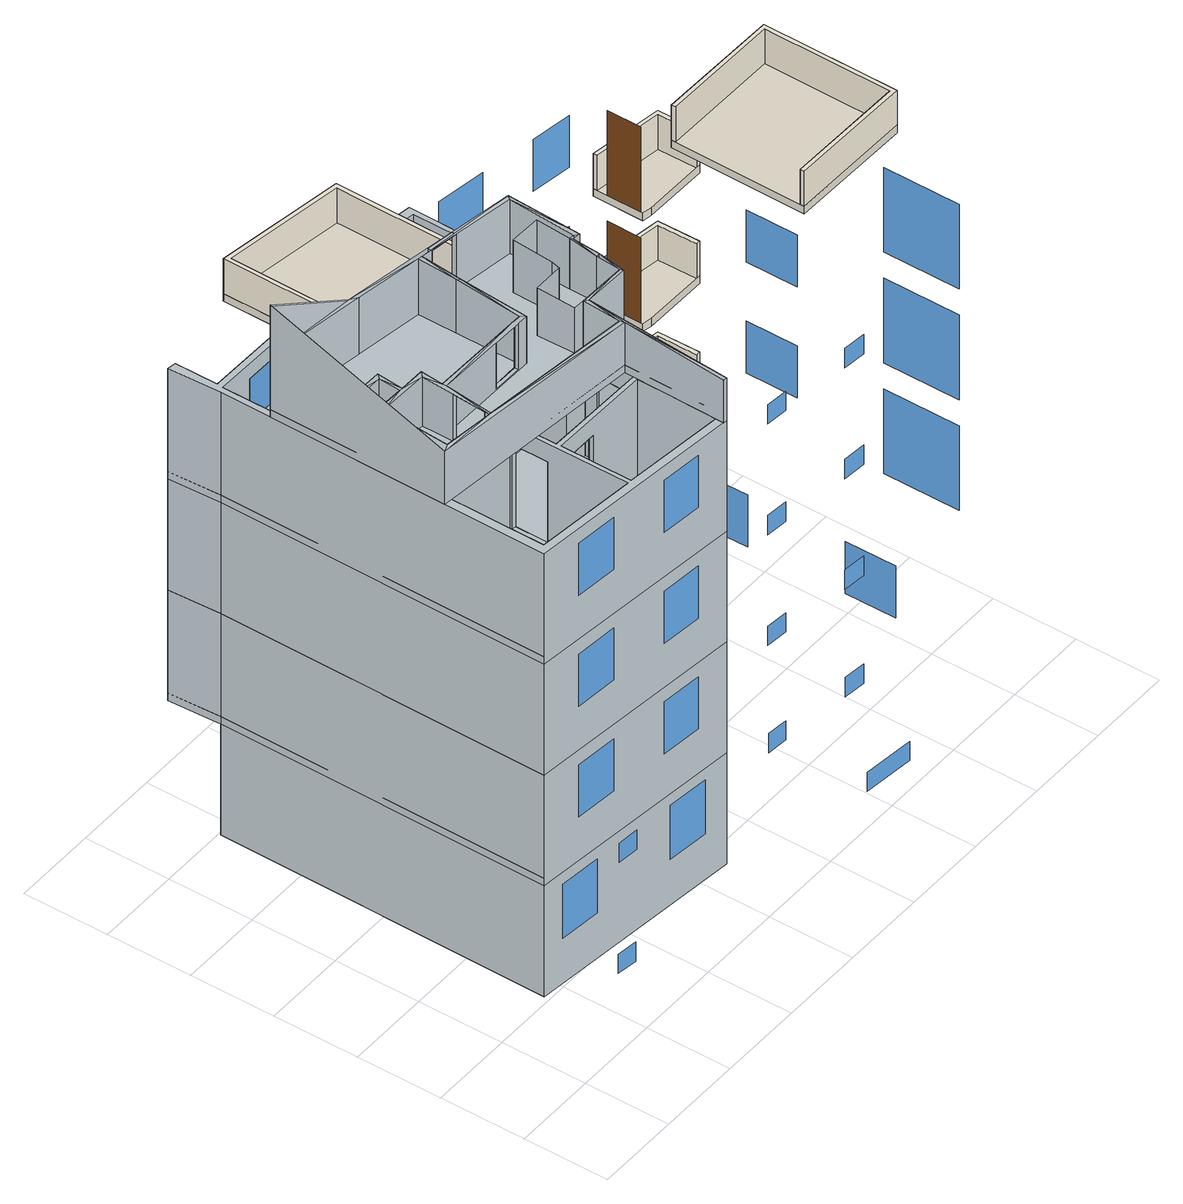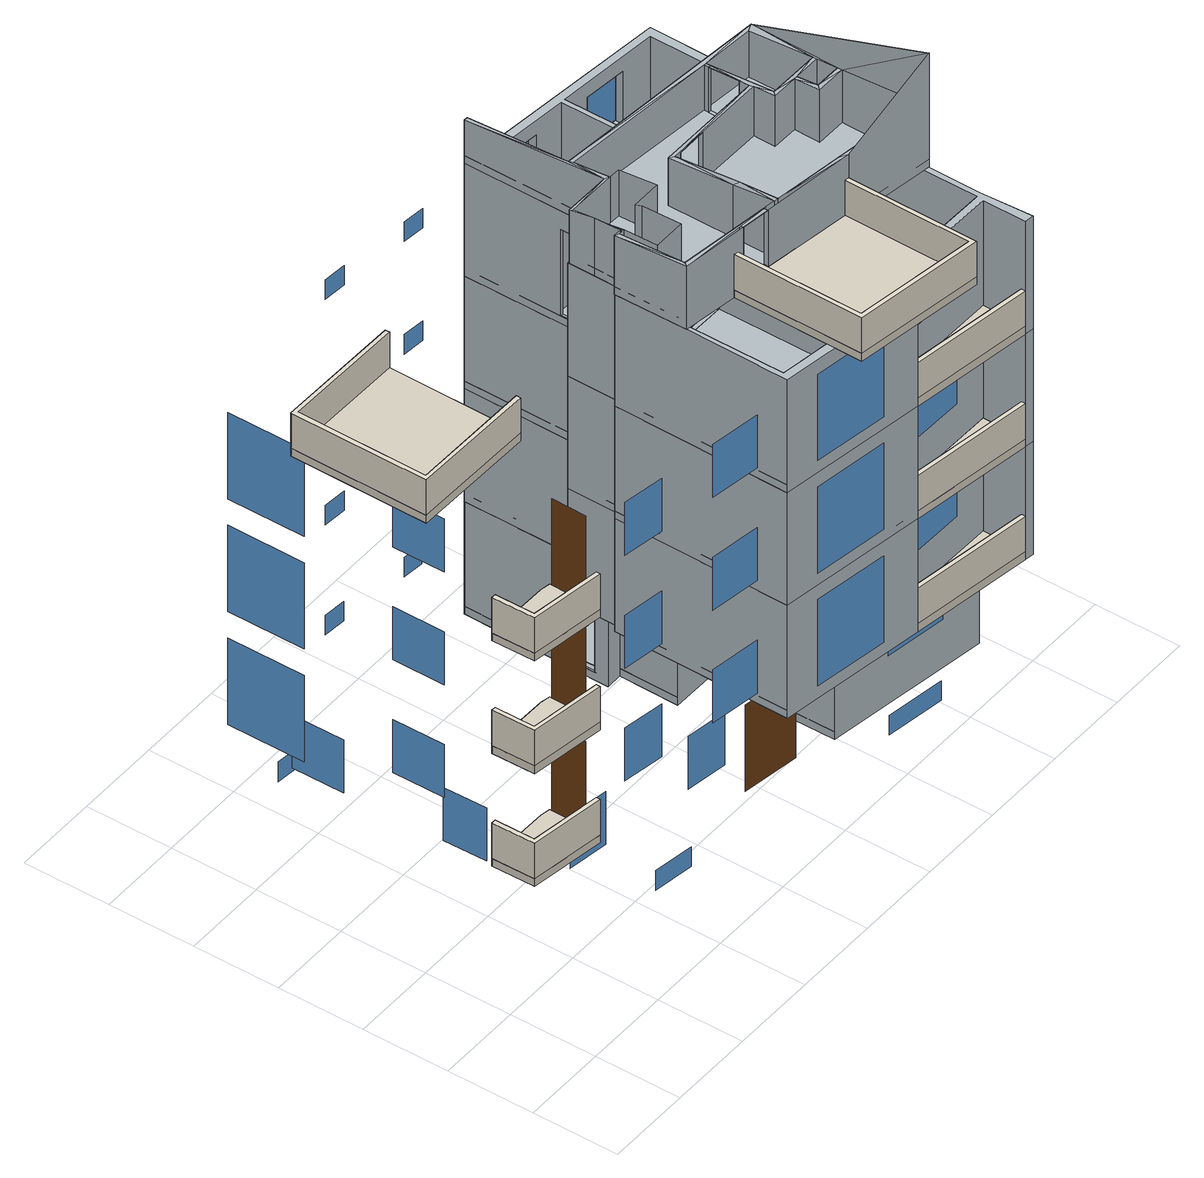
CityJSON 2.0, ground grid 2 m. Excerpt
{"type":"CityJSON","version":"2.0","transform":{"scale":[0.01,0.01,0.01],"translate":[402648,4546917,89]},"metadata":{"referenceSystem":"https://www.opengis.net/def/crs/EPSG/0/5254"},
"CityObjects":{
"object1":{"type":"GenericCityObject","attributes":{"name":"-1_-1_1_Bağımsız Bölüm","geometrySuitability":1002,"integrationState":1001,"independentSectionNumber":"1","takbisPropertyIdentityNumber":40025383,"maksIdentityNumber":1549972667,"maksNumaratajIdentityNumber":280132556,"maksIntegrationState":1001,"additionalNote":"-","independentSectionCardinalDirection":1001,"independentSectionUsage":1001,"partCount":5,"independentSectionPlanNetArea":-1,"independentSectionPlanGrossArea":-1,"independentSectionCalculatedArea":35.85,"class":"BagimsizBolum"},"geometry":[{"type":"MultiSurface","lod":"2","boundaries":[[[0,1,2,3,4,5,6,7]],[[8,9,10,11,12,13,14,15]],[[16,17,18,19,20,21,22,23],[24,25,26,27],[28,29,30,31],[32,33,34,35],[36,37,38,39,40,41],[42,43,44,45]],[[6,16,23,7]],[[5,17,16,6],[46,47,48,49],[50,51,52,53],[54,55,56,57]],[[4,18,17,5],[58,59,60,61]],[[3,19,18,4]],[[2,20,19,3]],[[1,21,20,2]],[[0,22,21,1]],[[7,23,22,0],[62,63,64,65]],[[66,27,24,67],[68,69,70,71]],[[67,24,25,72]],[[72,25,26,73],[74,75,76,77]],[[73,26,27,66]],[[78,31,28,79],[80,81,82,83]],[[79,28,29,84]],[[84,29,30,85]],[[85,30,31,78],[86,87,88,89]],[[90,35,32,91],[92,93,94,95]],[[91,32,33,96],[97,98,99,100]],[[96,33,34,101],[102,103,104,105]],[[101,34,35,90],[106,107,108,109]],[[110,41,36,111],[112,113,114,115],[116,117,118,119]],[[111,36,37,120]],[[120,37,38,121],[122,123,124,125]],[[121,38,39,126]],[[126,39,40,127]],[[127,40,41,110]],[[128,45,42,129],[130,131,132,133]],[[129,42,43,134]],[[134,43,44,135],[136,137,138,139]],[[135,44,45,128]],[[46,68,71,49]],[[47,69,68,46]],[[48,70,69,47]],[[49,71,70,48]],[[50,80,83,53]],[[51,81,80,50]],[[52,82,81,51]],[[53,83,82,52]],[[54,130,133,57]],[[55,131,130,54]],[[56,132,131,55]],[[57,133,132,56]],[[62,122,125,65]],[[63,123,122,62]],[[64,124,123,63]],[[65,125,124,64]],[[58,106,109,61]],[[59,107,106,58]],[[60,108,107,59]],[[61,109,108,60]],[[74,93,94,77]],[[75,92,93,74]],[[76,95,92,75]],[[77,94,95,76]],[[86,98,99,89]],[[87,97,98,86]],[[88,100,97,87]],[[89,99,100,88]],[[102,113,114,105]],[[103,112,113,102]],[[104,115,112,103]],[[105,114,115,104]],[[116,137,138,119]],[[117,136,137,116]],[[118,139,136,117]],[[119,138,139,118]]]}]},
"object2":{"type":"GenericCityObject","attributes":{"name":"-1_-1_8_Bağımsız Bölüm","geometrySuitability":1002,"integrationState":1001,"independentSectionNumber":"8","takbisPropertyIdentityNumber":40025390,"maksIdentityNumber":1547872737,"maksNumaratajIdentityNumber":280132556,"maksIntegrationState":1001,"additionalNote":"-","independentSectionCardinalDirection":1001,"independentSectionUsage":1001,"partCount":4,"independentSectionPlanNetArea":-1,"independentSectionPlanGrossArea":-1,"independentSectionCalculatedArea":25.1,"class":"BagimsizBolum"},"geometry":[{"type":"MultiSurface","lod":"2","boundaries":[[[140,141,142,143,144,145,146,147,148,149,150,151]],[[152,153,154,155,156,157,158,159,160,161,162,163]],[[150,164,165,151],[166,167,168,169]],[[149,170,164,150]],[[148,171,170,149]],[[147,172,171,148]],[[146,173,172,147]],[[145,174,173,146]],[[144,175,174,145]],[[143,176,175,144]],[[142,177,176,143]],[[141,178,177,142]],[[140,179,178,141]],[[151,165,179,140]],[[180,181,182,183],[184,185,186,187]],[[188,189,181,180]],[[190,191,189,188]],[[183,182,191,190]],[[192,193,194,195]],[[196,197,193,192]],[[198,199,197,196]],[[195,194,199,198]],[[200,201,202,203]],[[204,205,201,200]],[[206,207,205,204]],[[208,209,207,206]],[[210,211,209,208]],[[212,213,211,210]],[[214,215,213,212],[216,217,218,219]],[[220,221,215,214]],[[222,223,221,220]],[[224,225,223,222],[226,227,228,229]],[[230,231,225,224],[232,233,234,235]],[[203,202,231,230]],[[236,237,209,208]],[[238,239,237,236]],[[240,241,239,238]],[[242,243,241,240]],[[244,245,243,242]],[[246,247,245,244]],[[200,201,247,246]],[[248,249,250,251]],[[252,253,249,248]],[[254,255,253,252]],[[256,257,255,254]],[[258,259,257,256]],[[260,261,259,258]],[[262,263,261,260]],[[264,265,263,262]],[[266,267,265,264]],[[251,250,267,266],[268,269,270,271]],[[202,231,172]],[[173,174,172]],[[172,231,182]],[[175,202,172]],[[179,213,211]],[[207,178,209]],[[177,178,207]],[[250,225,223]],[[193,261,259]],[[189,171,191]],[[194,199,189]],[[182,191,171]],[[181,265,263]],[[259,197,193]],[[174,175,172]],[[176,205,175]],[[177,205,176]],[[213,179,165]],[[213,165,215]],[[182,225,181]],[[225,182,231]],[[172,182,171]],[[201,175,205]],[[221,250,223]],[[202,175,201]],[[250,221,249]],[[215,249,221]],[[253,249,215]],[[253,164,255]],[[170,257,164]],[[170,259,257]],[[171,259,170]],[[259,171,199]],[[194,263,193]],[[257,255,164]],[[263,261,193]],[[194,189,181]],[[267,225,250]],[[181,267,265]],[[166,216,219,169]],[[167,217,216,166]],[[168,218,217,167]],[[169,219,218,168]],[[184,233,234,187]],[[185,232,233,184]],[[186,235,232,185]],[[187,234,235,186]],[[226,269,270,229]],[[227,268,269,226]],[[228,271,268,227]],[[229,270,271,228]]]}]},
"object3":{"type":"GenericCityObject","attributes":{"name":"-1_-1_4_Bağımsız Bölüm","geometrySuitability":1001,"integrationState":1001,"independentSectionNumber":"4","takbisPropertyIdentityNumber":40025386,"maksIdentityNumber":1549072690,"maksNumaratajIdentityNumber":280132556,"maksIntegrationState":1001,"additionalNote":"-","independentSectionCardinalDirection":1001,"independentSectionUsage":1001,"partCount":8,"independentSectionPlanNetArea":-1,"independentSectionPlanGrossArea":-1,"independentSectionCalculatedArea":50.82,"class":"BagimsizBolum"},"geometry":[{"type":"MultiSurface","lod":"2","boundaries":[[[272,273,274,275,276,16,23,277,278,279,280,281,282]],[[283,284,285,286,287,288,289,290,291,292,293,294,295]],[[296,297,298,299,300,301,302,303,304,305,306,307,308],[309,310,311,312],[313,314,315,316,317,318],[319,320,321,322],[323,324,325,326],[327,328,329,330,331,332],[333,334,335,336],[337,338,339,340,341,342],[343,344,345,346]],[[281,296,308,282],[347,348,349,350]],[[280,297,296,281]],[[279,298,297,280],[351,352,353,354],[355,356,357,358]],[[278,299,298,279]],[[277,300,299,278]],[[23,301,300,277]],[[16,302,301,23]],[[276,303,302,16],[359,360,361,362],[363,364,365,366]],[[275,304,303,276]],[[274,305,304,275]],[[274,305,306,273]],[[273,306,307,272]],[[272,307,308,282]],[[367,312,309,368],[369,370,371,372]],[[368,309,310,373]],[[373,310,311,374],[375,376,377,378]],[[374,311,312,367]],[[379,318,313,380],[381,382,383,384]],[[380,313,314,385]],[[385,314,315,386]],[[386,315,316,387]],[[387,316,317,388],[389,390,391,392],[393,394,395,396]],[[388,317,318,379]],[[397,322,319,398]],[[398,319,320,399],[400,401,402,403]],[[399,320,321,404]],[[404,321,322,397]],[[405,326,323,406],[407,408,409,410]],[[406,323,324,411]],[[411,324,325,412],[413,414,415,416]],[[412,325,326,405]],[[417,332,327,418],[419,420,421,422]],[[418,327,328,423],[424,425,426,427]],[[423,328,329,428]],[[428,329,330,429],[430,431,432,433]],[[429,330,331,434],[435,436,437,438],[439,440,441,442]],[[434,331,332,417],[443,444,445,446]],[[447,336,333,448],[449,450,451,452]],[[448,333,334,453]],[[453,334,335,454]],[[454,335,336,447],[455,456,457,458]],[[459,342,337,460]],[[460,337,338,461]],[[461,338,339,462]],[[462,339,340,463]],[[463,340,341,464]],[[464,341,342,459],[465,466,467,468]],[[469,346,343,470]],[[470,343,344,471]],[[471,344,345,472]],[[472,345,346,469]],[[347,375,378,350]],[[348,376,375,347]],[[349,377,376,348]],[[350,378,377,349]],[[355,393,396,358]],[[356,394,393,355]],[[357,395,394,356]],[[358,396,395,357]],[[359,449,452,362]],[[360,450,449,359]],[[361,451,450,360]],[[362,452,451,361]],[[363,407,410,366]],[[364,408,407,363]],[[365,409,408,364]],[[366,410,409,365]],[[351,389,392,354]],[[352,390,389,351]],[[353,391,390,352]],[[354,392,391,353]],[[369,436,437,372]],[[370,435,436,369]],[[371,438,435,370]],[[372,437,438,371]],[[381,440,441,384]],[[382,439,440,381]],[[383,442,439,382]],[[384,441,442,383]],[[400,444,445,403]],[[401,443,444,400]],[[402,446,443,401]],[[403,445,446,402]],[[413,420,421,416]],[[414,419,420,413]],[[415,422,419,414]],[[416,421,422,415]],[[424,456,457,427]],[[425,455,456,424]],[[426,458,455,425]],[[427,457,458,426]],[[430,466,467,433]],[[431,465,466,430]],[[432,468,465,431]],[[433,467,468,432]]]}]},
"object4":{"type":"GenericCityObject","attributes":{"name":"-1_-1_6_Bağımsız Bölüm","geometrySuitability":1001,"integrationState":1001,"independentSectionNumber":"6","takbisPropertyIdentityNumber":40025388,"maksIdentityNumber":1548472719,"maksNumaratajIdentityNumber":280132556,"maksIntegrationState":1001,"additionalNote":"-","independentSectionCardinalDirection":1001,"independentSectionUsage":1001,"partCount":8,"independentSectionPlanNetArea":-1,"independentSectionPlanGrossArea":-1,"independentSectionCalculatedArea":50.82,"class":"BagimsizBolum"},"geometry":[{"type":"MultiSurface","lod":"2","boundaries":[[[307,306,305,304,303,302,301,300,299,298,297,296,308]],[[473,474,475,476,477,478,479,480,481,482,483,484,485]],[[486,487,488,489,490,491,492,493,494,495,496,497,498],[499,500,501,502],[503,504,505,506,507,508],[509,510,511,512],[513,514,515,516],[517,518,519,520,521,522],[523,524,525,526],[527,528,529,530,531,532],[533,534,535,536]],[[296,486,498,308],[537,538,539,540]],[[297,487,486,296]],[[298,488,487,297],[541,542,543,544],[545,546,547,548]],[[299,489,488,298]],[[300,490,489,299]],[[301,491,490,300]],[[302,492,491,301]],[[303,493,492,302],[549,550,551,552],[553,554,555,556]],[[304,494,493,303]],[[305,495,494,304]],[[305,495,496,306]],[[306,496,497,307]],[[307,497,498,308]],[[557,502,499,558],[559,560,561,562]],[[558,499,500,563]],[[563,500,501,564],[565,566,567,568]],[[564,501,502,557]],[[569,508,503,570],[571,572,573,574]],[[570,503,504,575]],[[575,504,505,576]],[[576,505,506,577]],[[577,506,507,578],[579,580,581,582],[583,584,585,586]],[[578,507,508,569]],[[587,512,509,588]],[[588,509,510,589],[590,591,592,593]],[[589,510,511,594]],[[594,511,512,587]],[[595,516,513,596],[597,598,599,600]],[[596,513,514,601]],[[601,514,515,602],[603,604,605,606]],[[602,515,516,595]],[[607,522,517,608],[609,610,611,612]],[[608,517,518,613],[614,615,616,617]],[[613,518,519,618]],[[618,519,520,619],[620,621,622,623]],[[619,520,521,624],[625,626,627,628],[629,630,631,632]],[[624,521,522,607],[633,634,635,636]],[[637,526,523,638],[639,640,641,642]],[[638,523,524,643]],[[643,524,525,644]],[[644,525,526,637],[645,646,647,648]],[[649,532,527,650]],[[650,527,528,651]],[[651,528,529,652]],[[652,529,530,653]],[[653,530,531,654]],[[654,531,532,649],[655,656,657,658]],[[659,536,533,660]],[[660,533,534,661]],[[661,534,535,662]],[[662,535,536,659]],[[537,565,568,540]],[[538,566,565,537]],[[539,567,566,538]],[[540,568,567,539]],[[545,583,586,548]],[[546,584,583,545]],[[547,585,584,546]],[[548,586,585,547]],[[549,639,642,552]],[[550,640,639,549]],[[551,641,640,550]],[[552,642,641,551]],[[553,597,600,556]],[[554,598,597,553]],[[555,599,598,554]],[[556,600,599,555]],[[541,579,582,544]],[[542,580,579,541]],[[543,581,580,542]],[[544,582,581,543]],[[559,626,627,562]],[[560,625,626,559]],[[561,628,625,560]],[[562,627,628,561]],[[571,630,631,574]],[[572,629,630,571]],[[573,632,629,572]],[[574,631,632,573]],[[590,634,635,593]],[[591,633,634,590]],[[592,636,633,591]],[[593,635,636,592]],[[603,610,611,606]],[[604,609,610,603]],[[605,612,609,604]],[[606,611,612,605]],[[614,646,647,617]],[[615,645,646,614]],[[616,648,645,615]],[[617,647,648,616]],[[620,656,657,623]],[[621,655,656,620]],[[622,658,655,621]],[[623,657,658,622]]]}]},
"object5":{"type":"GenericCityObject","attributes":{"name":"-1_-1_8_Bağımsız Bölüm","geometrySuitability":1002,"integrationState":1001,"independentSectionNumber":"8","takbisPropertyIdentityNumber":40025390,"maksIdentityNumber":1547872737,"maksNumaratajIdentityNumber":280132556,"maksIntegrationState":1001,"additionalNote":"-","independentSectionCardinalDirection":1001,"independentSectionUsage":1001,"partCount":7,"independentSectionPlanNetArea":-1,"independentSectionPlanGrossArea":-1,"independentSectionCalculatedArea":50.82,"class":"BagimsizBolum"},"geometry":[{"type":"MultiSurface","lod":"2","boundaries":[[[497,496,495,494,493,492,491,490,489,488,487,486,498]],[[663,664,665,666,667,668,669,670,671,672,673,674,675]],[[676,677,678,679,680,681,682,145,683,684,685,686,687],[688,689,690,691],[692,693,694,695,696,697],[698,699,700,701],[702,703,704,705],[706,707,708,709,710,711],[712,713,714,715],[716,717,718,719,720,721,722,723,724]],[[486,676,687,498],[725,726,727,728]],[[487,677,676,486]],[[488,678,677,487],[729,730,731,732],[733,734,735,736]],[[489,679,678,488]],[[490,680,679,489]],[[491,681,680,490]],[[492,682,681,491]],[[493,145,682,492],[737,738,739,740],[741,742,743,744]],[[494,683,145,493],[745,746,747,748]],[[495,684,683,494]],[[495,684,685,496]],[[496,685,686,497]],[[497,686,687,498]],[[749,691,688,750],[751,752,753,754]],[[750,688,689,755]],[[755,689,690,756],[757,758,759,760]],[[756,690,691,749]],[[761,697,692,762],[763,764,765,766]],[[762,692,693,767]],[[767,693,694,768]],[[768,694,695,769]],[[769,695,696,770],[771,772,773,774],[775,776,777,778]],[[770,696,697,761]],[[779,701,698,780],[781,782,783,784]],[[780,698,699,785]],[[785,699,700,786],[787,788,789,790]],[[786,700,701,779]],[[791,705,702,792],[793,794,795,796]],[[792,702,703,797]],[[797,703,704,798]],[[798,704,705,791],[799,800,801,802]],[[803,711,706,804]],[[804,706,707,805]],[[805,707,708,806]],[[806,708,709,807]],[[807,709,710,808]],[[808,710,711,803],[809,810,811,812]],[[813,715,712,814]],[[814,712,713,815]],[[815,713,714,816]],[[816,714,715,813]],[[817,724,716,818]],[[818,716,717,819]],[[819,717,718,820],[821,822,823,824]],[[820,718,719,825],[826,827,828,829]],[[825,719,720,830],[831,832,833,834]],[[830,720,721,835]],[[835,721,722,836],[837,838,839,840]],[[836,722,723,841],[842,843,844,845],[846,847,848,849]],[[841,723,724,817]],[[819,717,850,851]],[[851,850,852,853]],[[853,852,854,855]],[[855,854,856,857]],[[857,856,724,817]],[[725,757,760,728]],[[726,758,757,725]],[[727,759,758,726]],[[728,760,759,727]],[[733,775,778,736]],[[734,776,775,733]],[[735,777,776,734]],[[736,778,777,735]],[[737,793,796,740]],[[738,794,793,737]],[[739,795,794,738]],[[740,796,795,739]],[[741,781,784,744]],[[742,782,781,741]],[[743,783,782,742]],[[744,784,783,743]],[[729,771,774,732]],[[730,772,771,729]],[[731,773,772,730]],[[732,774,773,731]],[[745,821,824,748]],[[746,822,821,745]],[[747,823,822,746]],[[748,824,823,747]],[[751,843,844,754]],[[752,842,843,751]],[[753,845,842,752]],[[754,844,845,753]],[[763,847,848,766]],[[764,846,847,763]],[[765,849,846,764]],[[766,848,849,765]],[[787,827,828,790]],[[788,826,827,787]],[[789,829,826,788]],[[790,828,829,789]],[[799,832,833,802]],[[800,831,832,799]],[[801,834,831,800]],[[802,833,834,801]],[[809,838,839,812]],[[810,837,838,809]],[[811,840,837,810]],[[812,839,840,811]]]}]},
"building1":{"type":"Building","attributes":{"name":"Mimari Bina_25448841-A","takbisPropertyIdentityNumber":25448841,"maksIdentityNumber":280132556,"maksIntegrationState":1001,"blockNumber":"1669","parcelNumber":"59","tenderRegistrationNumber":"2022127276","buildingType":1001,"geometrySuitability":1001,"additionalNote":"-","takbisNeighbourhoodReference":26875,"totalIndependentSectionCount":8,"elevatorCount":0,"roofProjectionArea":137.96,"buildingHeight":11.68,"architecturalProjectConfirmationDate":"2004-06-28","class":"MimariBina","storeysAboveGround":4,"storeysBelowGround":1},"children":["building1-1","building1-2","building1-3","building1-4","building1-5","building1-6","building1-7","building1-8"],"geometry":[{"type":"MultiSurface","lod":"3","boundaries":[[[858,859,860,861]],[[862,863,864,865]],[[866,867,868,869]],[[870,871,872,873]],[[874,875,876,877]],[[878,879,880,881]],[[882,883,884,885]],[[62,63,64,65]],[[886,887,888,889]],[[890,891,892,893]],[[894,895,896,897]],[[898,899,900,901]],[[46,47,48,49]],[[50,51,52,53]],[[54,55,56,57]],[[902,903,904,905]],[[906,907,908,909]],[[910,911,912,913]],[[347,348,349,350]],[[351,352,353,354]],[[355,356,357,358]],[[359,360,361,362]],[[363,364,365,366]],[[914,915,916,917]],[[918,919,920,921]],[[922,923,924,925]],[[926,927,928,929]],[[930,931,932,933]],[[934,935,936,937]],[[938,939,940,941]],[[537,538,539,540]],[[541,542,543,544]],[[545,546,547,548]],[[549,550,551,552]],[[553,554,555,556]],[[942,943,944,945]],[[946,947,948,949]],[[950,951,952,953]],[[954,955,956,957]],[[958,959,960,961]],[[962,963,964,965]],[[966,967,968,969]],[[725,726,727,728]],[[729,730,731,732]],[[733,734,735,736]],[[737,738,739,740]],[[741,742,743,744]],[[970,971,972,973]],[[974,975,976,977]],[[978,979,980,981]],[[982,983,984,985]]],"semantics":{"surfaces":[{"type":"Window"},{"type":"Door"}],"values":[0,0,0,0,0,0,1,0,0,0,0,0,0,0,0,1,0,0,0,1,0,0,0,0,0,0,0,1,0,0,0,1,0,0,0,0,0,0,0,1,0,0,0,1,0,0,0,0,0,0,0]}}]},
"building1-1":{"type":"BuildingInstallation","attributes":{"name":"-1_-1_4_Balkon","geometrySuitability":1002,"additionalNote":"-","planArea":1.95,"calculatedArea":2.35,"class":"Balkon"},"parents":["building1"],"geometry":[{"type":"MultiSurface","lod":"2","boundaries":[[[285,284,283,286]],[[281,280,279,278]],[[279,285,286,278]],[[280,284,285,279]],[[281,283,284,280]],[[278,286,283,281]],[[986,987,988,989]],[[286,986,989,283]],[[990,987,986,286]],[[991,988,987,990]],[[283,989,988,991]]],"semantics":{"surfaces":[{"type":"FloorSurface"},{"type":"WallSurface"}],"values":[0,0,0,0,0,0,1,1,1,1,1]}}]},
"building1-2":{"type":"BuildingInstallation","attributes":{"name":"-1_-1_3_Balkon","geometrySuitability":1001,"additionalNote":"-","planArea":1.95,"calculatedArea":1.97,"class":"Balkon"},"parents":["building1"],"geometry":[{"type":"MultiSurface","lod":"2","boundaries":[[[992,993,994,995,996]],[[997,998,999,1000,1001]],[[1000,992,996,1001]],[[999,993,992,1000]],[[998,994,993,999]],[[997,995,994,998]],[[1001,996,995,997]],[[1002,1003,1004,1005,1006,1007]],[[995,1002,1007,994]],[[996,1003,1002,995]],[[1008,1004,1003,996]],[[1009,1005,1004,1008]],[[1010,1006,1005,1009]],[[994,1007,1006,1010]]],"semantics":{"surfaces":[{"type":"FloorSurface"},{"type":"WallSurface"}],"values":[0,0,0,0,0,0,0,1,1,1,1,1,1,1]}}]},
"building1-3":{"type":"BuildingInstallation","attributes":{"name":"-1_-1_6_Balkon","geometrySuitability":1002,"additionalNote":"-","planArea":1.95,"calculatedArea":2.35,"class":"Balkon"},"parents":["building1"],"geometry":[{"type":"MultiSurface","lod":"2","boundaries":[[[475,474,473,476]],[[296,297,298,299]],[[298,475,476,299]],[[297,474,475,298]],[[296,473,474,297]],[[299,476,473,296]],[[1011,1012,1013,1014]],[[476,1011,1014,473]],[[1015,1012,1011,476]],[[1016,1013,1012,1015]],[[473,1014,1013,1016]]],"semantics":{"surfaces":[{"type":"FloorSurface"},{"type":"WallSurface"}],"values":[0,0,0,0,0,0,1,1,1,1,1]}}]},
"building1-4":{"type":"BuildingInstallation","attributes":{"name":"-1_-1_5_Balkon","geometrySuitability":1001,"additionalNote":"-","planArea":1.95,"calculatedArea":1.97,"class":"Balkon"},"parents":["building1"],"geometry":[{"type":"MultiSurface","lod":"2","boundaries":[[[1017,1018,1019,1020,1021]],[[1022,1023,1024,1025,1026]],[[1025,1017,1021,1026]],[[1024,1018,1017,1025]],[[1023,1019,1018,1024]],[[1022,1020,1019,1023]],[[1026,1021,1020,1022]],[[1027,1028,1029,1030,1031,1032]],[[1020,1027,1032,1019]],[[1021,1028,1027,1020]],[[1033,1029,1028,1021]],[[1034,1030,1029,1033]],[[1035,1031,1030,1034]],[[1019,1032,1031,1035]]],"semantics":{"surfaces":[{"type":"FloorSurface"},{"type":"WallSurface"}],"values":[0,0,0,0,0,0,0,1,1,1,1,1,1,1]}}]},
"building1-5":{"type":"BuildingInstallation","attributes":{"name":"-1_-1_8_Balkon","geometrySuitability":1002,"additionalNote":"-","planArea":1.95,"calculatedArea":2.35,"class":"Balkon"},"parents":["building1"],"geometry":[{"type":"MultiSurface","lod":"2","boundaries":[[[665,664,663,666]],[[486,487,488,489]],[[488,665,666,489]],[[487,664,665,488]],[[486,663,664,487]],[[489,666,663,486]],[[1036,1037,1038,1039]],[[666,1036,1039,663]],[[1040,1037,1036,666]],[[1041,1038,1037,1040]],[[663,1039,1038,1041]]],"semantics":{"surfaces":[{"type":"FloorSurface"},{"type":"WallSurface"}],"values":[0,0,0,0,0,0,1,1,1,1,1]}}]},
"building1-6":{"type":"BuildingInstallation","attributes":{"name":"-1_-1_7_Balkon","geometrySuitability":1001,"additionalNote":"-","planArea":1.95,"calculatedArea":1.97,"class":"Balkon"},"parents":["building1"],"geometry":[{"type":"MultiSurface","lod":"2","boundaries":[[[1042,1043,1044,1045,1046]],[[1047,1048,1049,1050,1051]],[[1050,1042,1046,1051]],[[1049,1043,1042,1050]],[[1048,1044,1043,1049]],[[1047,1045,1044,1048]],[[1051,1046,1045,1047]],[[1052,1053,1054,1055,1056,1057]],[[1045,1052,1057,1044]],[[1046,1053,1052,1045]],[[1058,1054,1053,1046]],[[1059,1055,1054,1058]],[[1060,1056,1055,1059]],[[1044,1057,1056,1060]]],"semantics":{"surfaces":[{"type":"FloorSurface"},{"type":"WallSurface"}],"values":[0,0,0,0,0,0,0,1,1,1,1,1,1,1]}}]},
"building1-7":{"type":"BuildingInstallation","attributes":{"name":"-1_-1_7_Teras","geometrySuitability":1002,"additionalNote":"-","planArea":7.25,"calculatedArea":9.48,"class":"Teras"},"parents":["building1"],"geometry":[{"type":"MultiSurface","lod":"2","boundaries":[[[1061,1062,1063,1064]],[[1065,1066,1067,1068]],[[1067,1061,1064,1068]],[[1066,1062,1061,1067]],[[1065,1063,1062,1066]],[[1068,1064,1063,1065]],[[1069,1070,1071,1072,1073,1074,1075,1076]],[[1063,1069,1076,1062]],[[1064,1070,1069,1063]],[[1061,1071,1070,1064]],[[1077,1072,1071,1061]],[[1078,1073,1072,1077]],[[1079,1074,1073,1078]],[[1080,1075,1074,1079]],[[1062,1076,1075,1080]]],"semantics":{"surfaces":[{"type":"FloorSurface"},{"type":"WallSurface"}],"values":[0,0,0,0,0,0,1,1,1,1,1,1,1,1,1]}}]},
"building1-8":{"type":"BuildingInstallation","attributes":{"name":"-1_-1_8_Teras","geometrySuitability":1001,"additionalNote":"-","planArea":8.45,"calculatedArea":9.28,"class":"Teras"},"parents":["building1"],"geometry":[{"type":"MultiSurface","lod":"2","boundaries":[[[1081,1082,1083,1084]],[[1085,1086,1087,1088]],[[1087,1081,1084,1088]],[[1086,1082,1081,1087]],[[1085,1083,1082,1086]],[[1088,1084,1083,1085]],[[1089,1090,1091,1092,1093,1094,1095,1096]],[[1084,1089,1096,1083]],[[1081,1090,1089,1084]],[[1082,1091,1090,1081]],[[1097,1092,1091,1082]],[[1098,1093,1092,1097]],[[1099,1094,1093,1098]],[[1100,1095,1094,1099]],[[1083,1096,1095,1100]]],"semantics":{"surfaces":[{"type":"FloorSurface"},{"type":"WallSurface"}],"values":[0,0,0,0,0,0,1,1,1,1,1,1,1,1,1]}}]}
},
"vertices":[
[476,884,82],[478,587,82],[574,586,82],[572,448,82],[610,448,82],[604,105,82],[84,160,82],[92,942,82],[84,160,102],[604,105,102],[610,448,102],[572,448,102],[574,586,102],[478,587,102],[476,884,102],[92,942,102],[84,160,369],[604,105,369],[610,448,369],[572,448,369],[574,586,369],[478,587,369],[476,884,369],[92,942,369],[391,148,369],[391,318,369],[596,315,369],[598,125,369],[264,160,369],[264,446,369],[381,444,369],[381,148,369],[390,329,369],[390,445,369],[596,441,369],[596,326,369],[105,457,369],[104,920,369],[470,865,369],[471,578,369],[563,577,369],[565,452,369],[107,175,369],[106,448,369],[254,445,369],[255,161,369],[444,122,339],[544,112,339],[544,112,199],[444,122,199],[297,137,339],[348,132,339],[348,132,289],[297,137,289],[136,154,339],[235,144,339],[235,144,199],[136,154,199],[608,330,322],[610,417,322],[610,417,102],[608,330,102],[334,905,339],[189,927,339],[189,927,204],[334,905,204],[598,125,102],[391,148,102],[444,142,339],[544,131,339],[544,131,199],[444,142,199],[391,318,102],[596,315,102],[481,317,322],[394,318,322],[394,318,103],[481,317,103],[381,148,102],[264,160,102],[297,157,339],[348,151,339],[348,151,289],[297,157,289],[264,446,102],[381,444,102],[381,354,322],[381,438,322],[381,438,103],[381,354,103],[596,326,102],[390,329,102],[394,329,322],[481,328,322],[481,328,103],[394,329,103],[390,445,102],[390,437,322],[390,354,322],[390,354,103],[390,437,103],[596,441,102],[557,442,322],[478,443,322],[478,443,103],[557,442,103],[596,330,322],[596,417,322],[596,417,103],[596,330,103],[565,452,102],[105,457,102],[478,453,322],[557,452,322],[557,452,103],[478,453,103],[120,457,322],[222,456,322],[222,456,103],[120,457,103],[104,920,102],[470,865,102],[334,886,339],[189,907,339],[189,907,204],[334,886,204],[471,578,102],[563,577,102],[255,161,102],[107,175,102],[136,172,339],[235,163,339],[235,163,199],[136,172,199],[106,448,102],[254,445,102],[222,446,322],[120,447,322],[120,447,103],[222,446,103],
[737,556,1230],[718,557,1230],[717,494,1230],[716,434,1230],[606,436,1230],[605,105,1230],[596,106,1230],[600,347,1230],[86,400,1230],[90,822,1230],[304,790,1230],[736,726,1230],[304,790,1250],[90,822,1250],[86,400,1250],[600,347,1250],[596,106,1250],[605,105,1250],[606,436,1250],[716,434,1250],[717,494,1250],[718,557,1250],[737,556,1250],[736,726,1250],[304,790,1398],[736,726,1390],[584,749,1392],[518,758,1393],[518,758,1250],[584,749,1250],[90,822,1520],[86,400,1367],[600,347,1359],[596,106,1340],[605,105,1340],[606,436,1366],[716,434,1365],[717,494,1377],[718,557,1380],[737,556,1380],[225,556,1250],[225,556,1378],[225,396,1365],[225,396,1250],[225,407,1365],[225,482,1371],[225,482,1251],[225,407,1251],[104,558,1250],[104,558,1379],[105,408,1250],[105,408,1367],[165,616,1250],[165,616,1383],[166,567,1379],[166,567,1250],[105,617,1250],[105,617,1384],[104,568,1250],[104,568,1380],[596,443,1250],[596,443,1367],[597,357,1360],[597,357,1250],[712,441,1250],[712,441,1366],[713,497,1250],[713,497,1370],[714,562,1250],[714,562,1381],[727,562,1250],[727,562,1380],[729,717,1250],[729,717,1390],[491,752,1250],[491,752,1394],[584,739,1391],[518,748,1392],[518,748,1251],[584,739,1251],[491,656,1250],[491,656,1384],[491,502,1250],[491,502,1372],[235,505,1250],[235,505,1374],[466,503,1371],[395,504,1372],[395,504,1251],[466,503,1251],[231,396,1250],[231,396,1365],[234,481,1371],[232,407,1365],[232,407,1251],[234,481,1251],[716,643,1250],[716,643,1385],[641,644,1250],[641,644,1386],[639,550,1250],[639,550,1381],[639,533,1250],[639,533,1374],[568,533,1250],[568,533,1374],[570,444,1250],[570,444,1367],[481,663,1250],[481,663,1389],[481,512,1373],[481,512,1250],[481,754,1250],[481,754,1394],[321,778,1250],[321,778,1397],[106,810,1250],[106,810,1399],[104,628,1250],[104,628,1384],[175,627,1250],[175,627,1384],[174,567,1250],[174,567,1379],[235,566,1250],[235,566,1379],[234,515,1250],[234,515,1375],[395,513,1373],[466,513,1372],[466,513,1251],[395,513,1251],
[734,555,369],[719,556,369],[718,432,369],[606,434,369],[605,105,369],[86,1065,369],[106,1062,369],[106,961,369],[393,957,369],[394,1019,369],[739,966,369],[394,1019,389],[393,957,389],[106,961,389],[106,1062,389],[86,1065,389],[92,942,389],[84,160,389],[605,105,389],[606,434,389],[718,432,389],[719,556,389],[734,555,389],[739,966,389],[394,1019,656],[393,957,656],[106,961,656],[106,1062,656],[86,1065,656],[92,942,656],[84,160,656],[605,105,656],[606,434,656],[718,432,656],[719,556,656],[734,555,656],[739,966,656],[412,564,656],[412,994,656],[727,948,656],[727,560,656],[314,565,656],[315,624,656],[105,628,656],[104,946,656],[402,941,656],[402,564,656],[608,442,656],[610,551,656],[709,549,656],[713,440,656],[356,151,656],[356,319,656],[598,315,656],[598,125,656],[355,330,656],[355,446,656],[313,446,656],[315,556,656],[604,551,656],[600,326,656],[105,176,656],[106,439,656],[345,435,656],[346,151,656],[106,449,656],[108,558,656],[165,557,656],[164,618,656],[306,615,656],[307,445,656],[105,568,656],[106,619,656],[153,618,656],[151,567,656],[658,978,619],[483,1005,619],[483,1005,399],[658,978,399],[382,957,609],[317,958,609],[317,958,389],[382,957,389],[312,958,619],[189,960,619],[189,960,484],[312,958,484],[181,149,619],[283,139,619],[283,139,484],[181,149,484],[426,124,619],[524,114,619],[524,114,484],[426,124,484],[727,560,389],[412,564,389],[417,564,609],[504,563,609],[504,563,390],[417,564,390],[412,994,389],[727,948,389],[657,958,619],[482,984,619],[482,984,399],[657,958,399],[402,564,389],[314,565,389],[321,565,609],[399,564,609],[399,564,390],[321,565,390],[315,624,389],[105,628,389],[104,946,389],[402,941,389],[382,941,609],[316,942,609],[316,942,390],[382,941,390],[312,942,619],[189,944,619],[189,944,484],[312,942,484],[713,440,389],[608,442,389],[610,551,389],[610,545,609],[608,466,609],[608,466,390],[610,545,390],[709,549,389],[598,125,389],[356,151,389],[426,143,619],[524,133,619],[524,133,484],[426,143,484],[356,319,389],[598,315,389],[459,318,609],[373,319,609],[373,319,390],[459,318,390],[600,326,389],[355,330,389],[373,330,609],[459,329,609],[459,329,390],[373,330,390],[355,446,389],[355,428,609],[355,344,609],[355,344,390],[355,428,390],[313,446,389],[315,556,389],[315,530,609],[313,452,609],[313,452,390],[315,530,390],[604,551,389],[504,552,609],[417,554,609],[417,554,390],[504,552,390],[399,554,609],[321,556,609],[321,556,390],[399,554,390],[602,467,609],[604,546,609],[604,546,390],[602,467,390],[346,151,389],[105,176,389],[182,168,619],[283,158,619],[283,158,484],[182,168,484],[106,439,389],[345,435,389],[345,344,609],[345,429,609],[345,429,390],[345,344,390],[307,445,389],[106,449,389],[108,558,389],[165,557,389],[164,618,389],[306,615,389],[307,452,609],[307,530,609],[307,530,390],[307,452,390],[151,567,389],[105,568,389],[106,619,389],[153,618,389],
[394,1019,676],[393,957,676],[106,961,676],[106,1062,676],[86,1065,676],[92,942,676],[84,160,676],[605,105,676],[606,434,676],[718,432,676],[719,556,676],[734,555,676],[739,966,676],[394,1019,943],[393,957,943],[106,961,943],[106,1062,943],[86,1065,943],[92,942,943],[84,160,943],[605,105,943],[606,434,943],[718,432,943],[719,556,943],[734,555,943],[739,966,943],[412,564,943],[412,994,943],[727,948,943],[727,560,943],[314,565,943],[315,624,943],[105,628,943],[104,946,943],[402,941,943],[402,564,943],[608,442,943],[610,551,943],[709,549,943],[713,440,943],[356,151,943],[356,319,943],[598,315,943],[598,125,943],[355,330,943],[355,446,943],[313,446,943],[315,556,943],[604,551,943],[600,326,943],[105,176,943],[106,439,943],[345,435,943],[346,151,943],[106,449,943],[108,558,943],[165,557,943],[164,618,943],[306,615,943],[307,445,943],[105,568,943],[106,619,943],[153,618,943],[151,567,943],[658,978,906],[483,1005,906],[483,1005,686],[658,978,686],[382,957,896],[317,958,896],[317,958,676],[382,957,676],[312,958,906],[189,960,906],[189,960,771],[312,958,771],[181,149,906],[283,139,906],[283,139,771],[181,149,771],[426,124,906],[524,114,906],[524,114,771],[426,124,771],[727,560,676],[412,564,676],[417,564,896],[504,563,896],[504,563,677],[417,564,677],[412,994,676],[727,948,676],[657,958,906],[482,984,906],[482,984,687],[657,958,687],[402,564,676],[314,565,676],[321,565,896],[399,564,896],[399,564,677],[321,565,677],[315,624,676],[105,628,676],[104,946,676],[402,941,676],[382,941,896],[316,942,896],[316,942,677],[382,941,677],[312,942,906],[189,944,906],[189,944,771],[312,942,771],[713,440,676],[608,442,676],[610,551,676],[610,545,896],[608,466,896],[608,466,677],[610,545,677],[709,549,676],[598,125,676],[356,151,676],[426,143,906],[524,133,906],[524,133,771],[426,143,771],[356,319,676],[598,315,676],[459,318,896],[373,319,896],[373,319,677],[459,318,677],[600,326,676],[355,330,676],[373,330,896],[459,329,896],[459,329,677],[373,330,677],[355,446,676],[355,428,896],[355,344,896],[355,344,677],[355,428,677],[313,446,676],[315,556,676],[315,530,896],[313,452,896],[313,452,677],[315,530,677],[604,551,676],[504,552,896],[417,554,896],[417,554,677],[504,552,677],[399,554,896],[321,556,896],[321,556,677],[399,554,677],[602,467,896],[604,546,896],[604,546,677],[602,467,677],[346,151,676],[105,176,676],[182,168,906],[283,158,906],[283,158,771],[182,168,771],[106,439,676],[345,435,676],[345,344,896],[345,429,896],[345,429,677],[345,344,677],[307,445,676],[106,449,676],[108,558,676],[165,557,676],[164,618,676],[306,615,676],[307,452,896],[307,530,896],[307,530,677],[307,452,677],[151,567,676],[105,568,676],[106,619,676],[153,618,676],
[394,1019,963],[393,957,963],[106,961,963],[106,1062,963],[86,1065,963],[92,942,963],[84,160,963],[605,105,963],[606,434,963],[718,432,963],[719,556,963],[734,555,963],[739,966,963],[394,1019,1230],[393,957,1230],[106,961,1230],[106,1062,1230],[86,1065,1230],[92,942,1230],[84,160,1230],[606,434,1230],[718,432,1230],[719,556,1230],[734,555,1230],[739,966,1230],[412,564,1230],[412,994,1230],[727,948,1230],[727,560,1230],[314,565,1230],[315,624,1230],[105,628,1230],[104,946,1230],[402,941,1230],[402,564,1230],[356,151,1230],[356,319,1230],[598,315,1230],[598,125,1230],[105,176,1230],[106,439,1230],[345,435,1230],[346,151,1230],[106,449,1230],[108,558,1230],[165,557,1230],[164,618,1230],[306,615,1230],[307,445,1230],[105,568,1230],[106,619,1230],[153,618,1230],[151,567,1230],[710,442,1230],[602,443,1230],[600,326,1230],[355,330,1230],[355,446,1230],[313,446,1230],[315,556,1230],[604,551,1230],[708,552,1230],[658,978,1193],[483,1005,1193],[483,1005,973],[658,978,973],[382,957,1183],[317,958,1183],[317,958,963],[382,957,963],[312,958,1193],[189,960,1193],[189,960,1058],[312,958,1058],[181,149,1193],[283,139,1193],[283,139,1058],[181,149,1058],[426,124,1193],[524,114,1193],[524,114,1058],[426,124,1058],[606,334,1183],[606,413,1183],[606,413,963],[606,334,963],[727,560,963],[412,564,963],[417,564,1183],[504,563,1183],[504,563,964],[417,564,964],[412,994,963],[727,948,963],[657,958,1193],[482,984,1193],[482,984,974],[657,958,974],[402,564,963],[314,565,963],[321,565,1183],[399,564,1183],[399,564,964],[321,565,964],[315,624,963],[105,628,963],[104,946,963],[402,941,963],[382,941,1183],[316,942,1183],[316,942,964],[382,941,964],[312,942,1193],[189,944,1193],[189,944,1058],[312,942,1058],[598,125,963],[356,151,963],[426,143,1193],[524,133,1193],[524,133,1058],[426,143,1058],[356,319,963],[598,315,963],[459,318,1183],[373,319,1183],[373,319,964],[459,318,964],[346,151,963],[105,176,963],[182,168,1193],[283,158,1193],[283,158,1058],[182,168,1058],[106,439,963],[345,435,963],[345,344,1183],[345,429,1183],[345,429,964],[345,344,964],[307,445,963],[106,449,963],[108,558,963],[165,557,963],[164,618,963],[306,615,963],[307,452,1183],[307,530,1183],[307,530,964],[307,452,964],[151,567,963],[105,568,963],[106,619,963],[153,618,963],[708,552,963],[710,442,963],[602,443,963],[600,326,963],[600,334,1183],[601,413,1183],[601,413,964],[600,334,964],[355,330,963],[373,330,1183],[459,329,1183],[459,329,964],[373,330,964],[355,446,963],[355,428,1183],[355,344,1183],[355,344,964],[355,428,964],[313,446,963],[315,556,963],[315,530,1183],[313,452,1183],[313,452,964],[315,530,964],[604,551,963],[504,552,1183],[417,554,1183],[417,554,964],[504,552,964],[399,554,1183],[321,556,1183],[321,556,964],[399,554,964],[543,444,1230],[543,444,963],[544,529,1230],[544,529,963],[639,528,1230],[639,528,963],[639,551,1230],[639,551,963],
[332,906,52],[194,927,52],[194,927,2],[332,906,2],[951,812,52],[857,826,52],[857,826,2],[951,812,2],[1006,63,52],[1127,51,52],[1127,51,2],[1006,63,2],[295,138,52],[344,132,52],[344,132,2],[295,138,2],[1262,183,339],[1261,304,339],[1261,304,204],[1262,183,204],[1258,536,339],[1257,638,339],[1257,638,204],[1258,536,204],[714,848,322],[580,868,322],[580,868,102],[714,848,102],[865,825,339],[768,840,339],[768,840,204],[865,825,204],[1180,778,339],[1085,792,339],[1085,792,204],[1180,778,204],[943,70,339],[996,65,339],[996,65,289],[943,70,289],[725,93,339],[774,88,339],[774,88,289],[725,93,289],[1234,775,609],[1235,856,609],[1235,856,389],[1234,775,389],[1170,900,619],[1073,915,619],[1073,915,484],[1170,900,484],[938,936,619],[819,954,619],[819,954,484],[938,936,484],[722,93,619],[774,88,619],[774,88,569],[722,93,569],[941,70,619],[996,65,619],[996,65,569],[941,70,569],[1410,140,619],[1410,321,619],[1410,321,399],[1410,140,399],[1411,530,619],[1411,652,619],[1411,652,484],[1411,530,484],[1234,775,896],[1235,856,896],[1235,856,676],[1234,775,676],[1170,900,906],[1073,915,906],[1073,915,771],[1170,900,771],[938,936,906],[819,954,906],[819,954,771],[938,936,771],[722,93,906],[774,88,906],[774,88,856],[722,93,856],[941,70,906],[996,65,906],[996,65,856],[941,70,856],[1410,140,906],[1410,321,906],[1410,321,686],[1410,140,686],[1411,530,906],[1411,652,906],[1411,652,771],[1411,530,771],[1234,775,1183],[1235,856,1183],[1235,856,963],[1234,775,963],[1170,900,1193],[1073,915,1193],[1073,915,1058],[1170,900,1058],[938,936,1193],[819,954,1193],[819,954,1058],[938,936,1058],[722,93,1193],[774,88,1193],[774,88,1143],[722,93,1143],[941,70,1193],[996,65,1193],[996,65,1143],[941,70,1143],[1410,140,1193],[1410,321,1193],[1410,321,973],[1410,140,973],[1411,530,1193],[1411,652,1193],[1411,652,1058],[1411,530,1058],
[106,1062,479],[106,1052,479],[394,1009,479],[394,1019,479],[106,1052,389],[394,1009,389],
[1234,770,389],[1256,766,389],[1411,764,389],[1410,864,389],[1235,890,389],[1410,864,369],[1411,764,369],[1256,766,369],[1234,770,369],[1235,890,369],[1410,864,479],[1235,890,479],[1235,880,479],[1400,856,479],[1401,764,479],[1411,764,479],[1235,880,389],[1400,856,389],[1401,764,389],
[106,1062,766],[106,1052,766],[394,1009,766],[394,1019,766],[106,1052,676],[394,1009,676],
[1234,770,676],[1256,766,676],[1411,764,676],[1410,864,676],[1235,890,676],[1410,864,656],[1411,764,656],[1256,766,656],[1234,770,656],[1235,890,656],[1410,864,766],[1235,890,766],[1235,880,766],[1400,856,766],[1401,764,766],[1411,764,766],[1235,880,676],[1400,856,676],[1401,764,676],
[106,1062,1053],[106,1052,1053],[394,1009,1053],[394,1019,1053],[106,1052,963],[394,1009,963],
[1234,770,963],[1256,766,963],[1411,764,963],[1410,864,963],[1235,890,963],[1410,864,943],[1411,764,943],[1256,766,943],[1234,770,943],[1235,890,943],[1410,864,1053],[1235,890,1053],[1235,880,1053],[1400,856,1053],[1401,764,1053],[1411,764,1053],[1235,880,963],[1400,856,963],[1401,764,963],
[1179,661,1250],[1176,340,1250],[1472,335,1250],[1474,656,1250],[1472,335,1230],[1176,340,1230],[1179,661,1230],[1474,656,1230],[1472,335,1340],[1474,656,1340],[1179,661,1340],[1179,651,1340],[1464,647,1340],[1462,345,1340],[1176,350,1340],[1176,340,1340],[1179,651,1250],[1464,647,1250],[1462,345,1250],[1176,350,1250],
[307,1094,1250],[305,790,1250],[610,745,1250],[612,1048,1250],[610,745,1230],[305,790,1230],[307,1094,1230],[612,1048,1230],[612,1048,1340],[307,1094,1340],[305,790,1340],[314,788,1340],[316,1082,1340],[602,1039,1340],[600,746,1340],[610,745,1340],[314,788,1250],[316,1082,1250],[602,1039,1250],[600,746,1250]
]}
